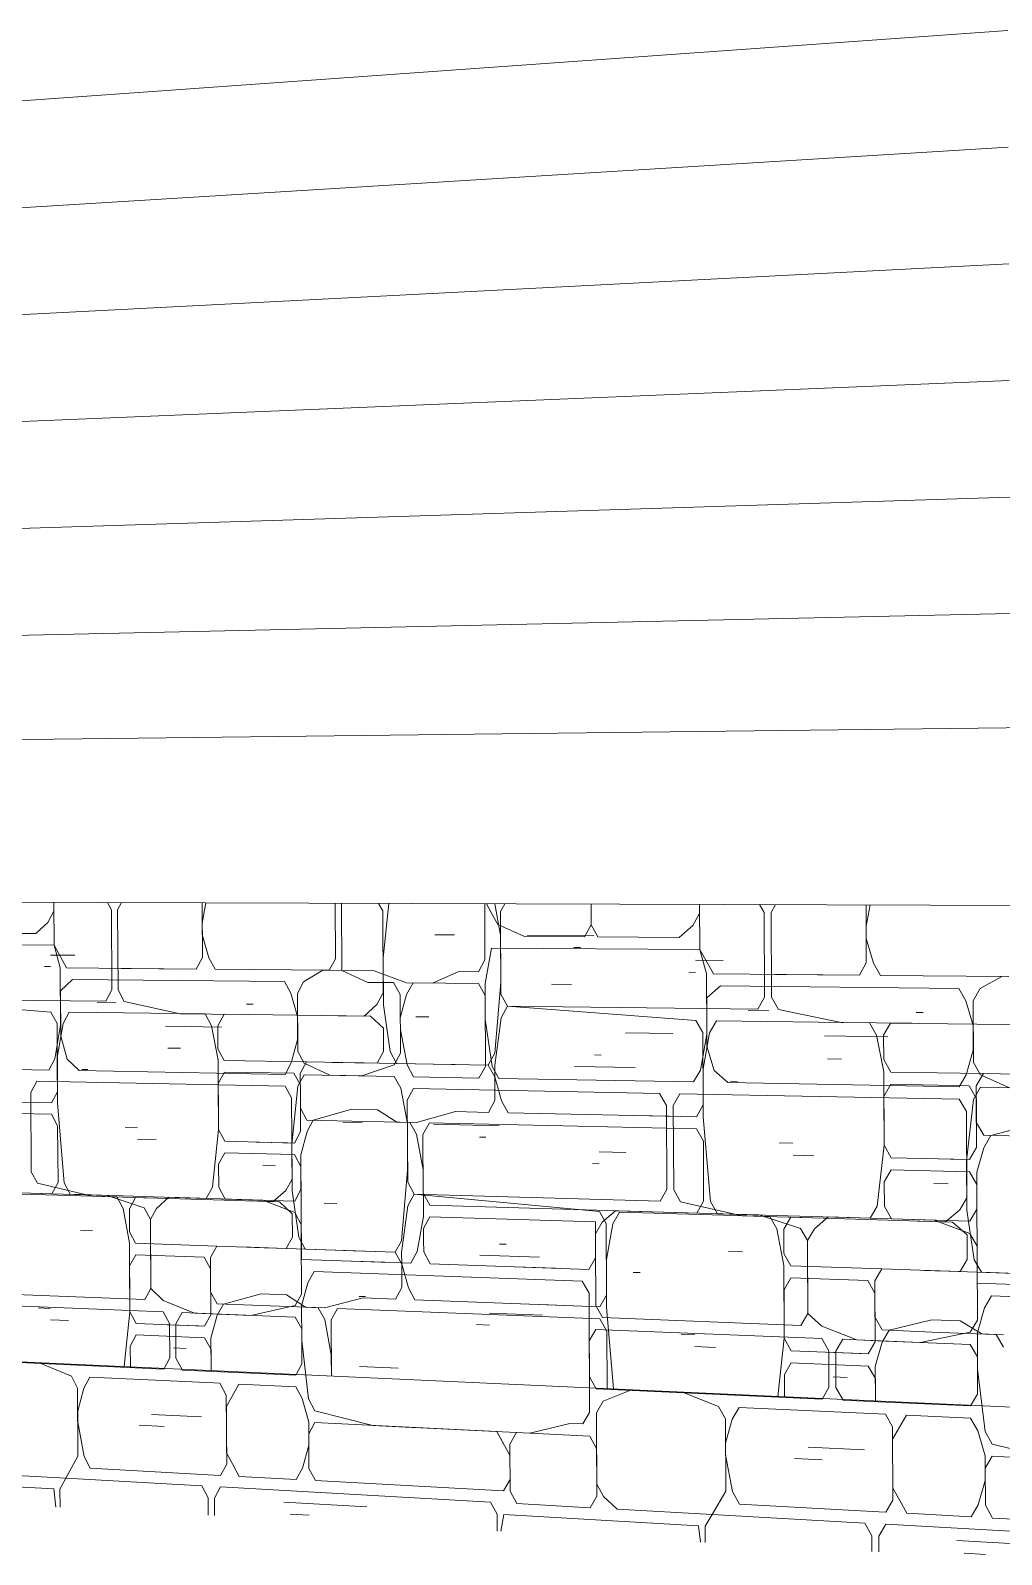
# Model space of a CAD drawing. Header units: inches. Extents: x 490.8 to 498.2, y -67.1 to -6.9.
# Drawn here: x 494.4092 to 494.4896, y -56.2371 to -56.1108 of the extents above; entities that cross this region are included whole.
import ezdxf

# ---------------------------------------------------------------- set-up
doc = ezdxf.new("R2010")
doc.units = ezdxf.units.IN
doc.header["$MEASUREMENT"] = 0
for name, color, linetype, lineweight in [('A-PART', 2, 'Continuous', 9), ('A-WALL', 113, 'Continuous', 13), ('A-WALL-PATT', 111, 'Continuous', 13), ('L-SITE-WALL', 31, 'Continuous', 13)]:
    doc.layers.add(name, color=color, linetype=linetype, lineweight=lineweight)

# ---------------------------------------------------------------- blocks, each defined once
blk = doc.blocks.new('FP_33-Back Patio1')
at = {"layer": 'A-WALL-PATT', "lineweight": 9}
for p, q in [((64.3712, -56.1847), (64.3717, -56.18376)), ((64.3717, -56.18305), (64.37172, -56.18658)), ((64.3717, -56.18305), (64.3717, -56.18376)), ((64.38397, -56.18308), (64.384, -56.18762)), ((64.38427, -56.18309), (64.38398, -56.18476)), ((64.39502, -56.18771), (64.39499, -56.18312)), ((64.39552, -56.18312), (64.39555, -56.18868)), ((64.40737, -56.18316), (64.40739, -56.18781)), ((64.40751, -56.18316), (64.40792, -56.18389)), ((64.41618, -56.18318), (64.41619, -56.18491)), ((64.42516, -56.18321), (64.42518, -56.18695)), ((64.42516, -56.18321), (64.42516, -56.18396)), ((64.43895, -56.18325), (64.43897, -56.18806)), ((64.43929, -56.18325), (64.43896, -56.18502)), ((64.3712, -56.1847), (64.3702, -56.18563)), ((64.38398, -56.18476), (64.38399, -56.18571)), ((64.40792, -56.18389), (64.40847, -56.18488)), ((64.41067, -56.18587), (64.40847, -56.18488)), ((64.41619, -56.18491), (64.41564, -56.1859)), ((64.41619, -56.18491), (64.41675, -56.18591)), ((64.4246, -56.18496), (64.42348, -56.18595)), ((64.4246, -56.18496), (64.42516, -56.18396)), ((64.43896, -56.18502), (64.43897, -56.18604)), ((64.3702, -56.18563), (64.36421, -56.1856)), ((64.38399, -56.18571), (64.38452, -56.18763)), ((64.41564, -56.1859), (64.41067, -56.18587)), ((64.42348, -56.18595), (64.41675, -56.18591)), ((64.43897, -56.18604), (64.43956, -56.18807)), ((64.35635, -56.18648), (64.37172, -56.18658)), ((64.37172, -56.18658), (64.37274, -56.18848)), ((64.37172, -56.18658), (64.37223, -56.18847)), ((64.384, -56.18762), (64.38349, -56.18857)), ((64.40794, -56.18683), (64.40741, -56.18977)), ((64.40794, -56.18683), (64.42518, -56.18695)), ((64.42518, -56.18695), (64.42632, -56.18896)), ((64.42518, -56.18695), (64.42575, -56.18896)), ((64.37223, -56.18847), (64.37226, -56.19318)), ((64.37274, -56.18848), (64.38349, -56.18857)), ((64.38349, -56.18857), (64.37731, -56.18852)), ((64.38452, -56.18763), (64.38504, -56.18859)), ((64.38504, -56.18859), (64.39449, -56.18867)), ((64.39396, -56.18867), (64.39238, -56.18962)), ((64.39555, -56.18868), (64.39396, -56.18867)), ((64.39396, -56.18867), (64.39449, -56.18867)), ((64.39449, -56.18867), (64.39502, -56.18771)), ((64.39769, -56.18967), (64.39555, -56.18868)), ((64.39555, -56.18868), (64.39822, -56.18871)), ((64.39822, -56.18871), (64.40091, -56.1897)), ((64.40306, -56.18973), (64.40522, -56.18877)), ((64.40522, -56.18877), (64.40685, -56.18879)), ((64.40685, -56.18879), (64.40739, -56.18781)), ((64.43897, -56.18806), (64.4384, -56.18907)), ((64.43956, -56.18807), (64.44015, -56.18909)), ((64.37325, -56.18942), (64.37225, -56.19036)), ((64.37325, -56.18942), (64.3908, -56.1896)), ((64.3908, -56.1896), (64.39133, -56.19057)), ((64.39186, -56.19058), (64.39238, -56.18962)), ((64.39983, -56.18969), (64.39769, -56.18967)), ((64.39983, -56.18969), (64.40037, -56.19067)), ((64.40091, -56.1897), (64.40306, -56.18973)), ((64.40091, -56.19068), (64.40144, -56.18971)), ((64.40686, -56.18976), (64.40144, -56.18971)), ((64.40686, -56.18976), (64.40741, -56.19075)), ((64.40741, -56.18977), (64.40742, -56.19271)), ((64.41289, -56.18983), (64.41455, -56.18984)), ((64.42575, -56.18896), (64.42578, -56.19395)), ((64.42689, -56.18997), (64.42576, -56.19095)), ((64.42632, -56.18896), (64.4384, -56.18907)), ((64.42689, -56.18997), (64.44662, -56.19017)), ((64.4384, -56.18907), (64.43146, -56.18901)), ((64.44015, -56.18909), (64.45078, -56.18918)), ((64.45019, -56.18918), (64.4484, -56.19018)), ((64.37225, -56.19036), (64.37227, -56.19413)), ((64.37529, -56.19134), (64.37682, -56.19136)), ((64.39133, -56.19057), (64.39187, -56.1925)), ((64.39186, -56.19058), (64.39189, -56.19539)), ((64.4004, -56.19553), (64.40037, -56.19067)), ((64.40091, -56.19068), (64.40038, -56.19262)), ((64.40744, -56.19663), (64.40741, -56.19075)), ((64.42576, -56.19095), (64.42578, -56.19495)), ((64.44662, -56.19017), (64.44722, -56.19119)), ((64.44722, -56.19119), (64.44782, -56.19324)), ((64.44781, -56.1912), (64.4484, -56.19018)), ((64.44781, -56.1912), (64.44784, -56.19631)), ((64.38766, -56.19149), (64.38819, -56.19149)), ((64.39187, -56.1925), (64.39188, -56.19443)), ((64.40038, -56.19262), (64.40039, -56.19359)), ((64.42918, -56.19199), (64.4309, -56.19202)), ((64.44309, -56.19216), (64.44368, -56.19217)), ((64.37226, -56.19318), (64.37178, -56.196)), ((64.38093, -56.19331), (64.38559, -56.19338)), ((64.40039, -56.19359), (64.40094, -56.19651)), ((64.40742, -56.19271), (64.40799, -56.19664)), ((64.41902, -56.19385), (64.42295, -56.19391)), ((64.44782, -56.19324), (64.44783, -56.19529)), ((64.37227, -56.19413), (64.37279, -56.19602)), ((64.39188, -56.19443), (64.39136, -56.19634)), ((64.42578, -56.19395), (64.42523, -56.19694)), ((64.42578, -56.19495), (64.42636, -56.19696)), ((64.43552, -56.19409), (64.44076, -56.19417)), ((64.37178, -56.196), (64.37128, -56.19694)), ((64.37279, -56.19602), (64.3738, -56.19698)), ((64.39136, -56.19634), (64.39084, -56.1973)), ((64.39189, -56.19539), (64.39242, -56.19636)), ((64.39242, -56.19636), (64.39454, -56.19737)), ((64.39987, -56.19649), (64.4004, -56.19553)), ((64.44783, -56.19529), (64.44725, -56.19732)), ((64.44784, -56.19631), (64.44844, -56.19734)), ((64.3569, -56.19667), (64.37128, -56.19694)), ((64.3738, -56.19698), (64.39084, -56.1973)), ((64.3919, -56.19828), (64.39242, -56.19733)), ((64.39987, -56.19746), (64.39242, -56.19733)), ((64.39454, -56.19737), (64.3972, -56.19742)), ((64.3972, -56.19742), (64.39987, -56.19649)), ((64.39987, -56.19746), (64.40042, -56.19845)), ((64.40094, -56.19651), (64.40149, -56.19749)), ((64.40149, -56.19749), (64.4069, -56.1976)), ((64.4069, -56.1976), (64.40744, -56.19663)), ((64.40854, -56.19763), (64.40799, -56.19664)), ((64.40854, -56.19763), (64.42467, -56.19792)), ((64.42523, -56.19694), (64.42467, -56.19792)), ((64.42636, -56.19696), (64.4275, -56.19798)), ((64.44725, -56.19732), (64.44666, -56.19833)), ((64.44844, -56.19734), (64.45082, -56.19841)), ((64.37028, -56.19786), (64.36978, -56.19879)), ((64.36978, -56.19879), (64.36982, -56.20536)), ((64.37028, -56.19786), (64.39085, -56.19826)), ((64.39085, -56.19826), (64.39138, -56.19923)), ((64.3919, -56.19828), (64.3914, -56.20308)), ((64.40042, -56.19845), (64.40097, -56.20137)), ((64.40096, -56.19943), (64.40149, -56.19847)), ((64.40149, -56.19847), (64.42185, -56.19887)), ((64.42185, -56.19887), (64.42242, -56.19987)), ((64.42354, -56.1989), (64.42298, -56.19988)), ((64.42354, -56.1989), (64.44666, -56.19935)), ((64.4275, -56.19798), (64.44666, -56.19833)), ((64.44785, -56.19937), (64.44844, -56.19836)), ((64.45683, -56.19852), (64.44844, -56.19836)), ((64.39138, -56.19923), (64.39142, -56.20597)), ((64.401, -56.20623), (64.40096, -56.19943)), ((64.42242, -56.19987), (64.42245, -56.20683)), ((64.42298, -56.19988), (64.42302, -56.20685)), ((64.44666, -56.19935), (64.44726, -56.20038)), ((64.44785, -56.19937), (64.44728, -56.20447)), ((64.39562, -56.20125), (64.39722, -56.20129)), ((64.40097, -56.20137), (64.40099, -56.20526)), ((64.40313, -56.20142), (64.40856, -56.20155)), ((64.44726, -56.20038), (64.44729, -56.20753)), ((64.40693, -56.20249), (64.40747, -56.2025)), ((64.3914, -56.20308), (64.39142, -56.20693)), ((64.41684, -56.20371), (64.41907, -56.20377)), ((64.40099, -56.20526), (64.40049, -56.21108)), ((64.41629, -56.20469), (64.41685, -56.2047)), ((64.44728, -56.20447), (64.4473, -56.20855)), ((64.36982, -56.20536), (64.37033, -56.20632)), ((64.37033, -56.20632), (64.37488, -56.20739)), ((64.39142, -56.20597), (64.3909, -56.20691)), ((64.40154, -56.20722), (64.401, -56.20623)), ((64.37692, -56.20745), (64.36584, -56.20712)), ((64.37488, -56.20739), (64.37999, -56.20755)), ((64.37692, -56.20745), (64.37744, -56.20842)), ((64.37795, -56.20843), (64.37845, -56.2075)), ((64.37845, -56.2075), (64.39038, -56.20786)), ((64.38776, -56.20778), (64.38985, -56.20784)), ((64.38985, -56.20784), (64.3909, -56.20691)), ((64.39142, -56.20693), (64.39197, -56.21079)), ((64.40101, -56.20818), (64.40154, -56.20722)), ((64.40154, -56.20722), (64.4219, -56.20781)), ((64.41687, -56.20866), (64.40154, -56.20722)), ((64.42245, -56.20683), (64.4219, -56.20781)), ((64.42302, -56.20685), (64.42359, -56.20786)), ((64.44729, -56.20753), (64.44671, -56.20853)), ((64.37796, -56.21128), (64.37744, -56.20842)), ((64.37796, -56.21033), (64.37795, -56.20843)), ((64.39038, -56.20786), (64.39144, -56.20885)), ((64.39144, -56.20885), (64.39145, -56.21078)), ((64.39407, -56.20797), (64.39513, -56.208)), ((64.40101, -56.20818), (64.40049, -56.21205)), ((64.41687, -56.20866), (64.41743, -56.20966)), ((64.41799, -56.20968), (64.41854, -56.20871)), ((64.43098, -56.20908), (64.41854, -56.20871)), ((64.42359, -56.20786), (64.4287, -56.20901)), ((64.4287, -56.20901), (64.43443, -56.20918)), ((64.43098, -56.20908), (64.43156, -56.2101)), ((64.44553, -56.20952), (64.44671, -56.20853)), ((64.4473, -56.20855), (64.44791, -56.21265)), ((64.37389, -56.21019), (64.3749, -56.21023)), ((64.37796, -56.21033), (64.37847, -56.21129)), ((64.41746, -56.2156), (64.41743, -56.20966)), ((64.41799, -56.20968), (64.41745, -56.21263)), ((64.43215, -56.21313), (64.43156, -56.2101)), ((64.43214, -56.21012), (64.43271, -56.20913)), ((64.43215, -56.21213), (64.43214, -56.21012)), ((64.43271, -56.20913), (64.44612, -56.20954)), ((64.44317, -56.20945), (64.44553, -56.20952)), ((64.44612, -56.20954), (64.44731, -56.21059)), ((64.378, -56.21696), (64.37796, -56.21128)), ((64.37847, -56.21129), (64.38518, -56.21152)), ((64.38518, -56.21152), (64.38466, -56.21246)), ((64.39996, -56.21203), (64.38518, -56.21152)), ((64.39093, -56.21172), (64.38726, -56.21159)), ((64.39145, -56.21078), (64.39093, -56.21172)), ((64.39197, -56.21079), (64.39251, -56.21177)), ((64.39996, -56.21203), (64.40049, -56.21108)), ((64.40861, -56.21135), (64.40916, -56.21136)), ((64.44731, -56.21059), (64.44732, -56.21263)), ((64.37797, -56.21317), (64.37848, -56.21224)), ((64.38415, -56.21244), (64.37848, -56.21224)), ((64.38415, -56.21244), (64.38467, -56.21341)), ((64.38466, -56.21246), (64.38468, -56.21437)), ((64.3883, -56.21163), (64.38988, -56.21168)), ((64.39251, -56.21177), (64.39996, -56.21203)), ((64.39568, -56.21188), (64.39728, -56.21194)), ((64.4005, -56.21302), (64.39996, -56.21203)), ((64.40049, -56.21205), (64.4005, -56.21302)), ((64.40698, -56.21227), (64.41191, -56.21244)), ((64.41745, -56.21263), (64.41747, -56.21658)), ((64.42757, -56.21198), (64.42871, -56.21201)), ((64.43215, -56.21213), (64.43273, -56.21315)), ((64.44732, -56.21263), (64.44673, -56.21363)), ((64.44791, -56.21265), (64.44851, -56.21369)), ((64.37797, -56.21317), (64.378, -56.21696)), ((64.38469, -56.21723), (64.38467, -56.21341)), ((64.38468, -56.21437), (64.38467, -56.21341)), ((64.4005, -56.21399), (64.4005, -56.21302)), ((64.4005, -56.21302), (64.40105, -56.21498)), ((64.4005, -56.21399), (64.40051, -56.21496)), ((64.41968, -56.2137), (64.42024, -56.21372)), ((64.43218, -56.21916), (64.43215, -56.21313)), ((64.43273, -56.21315), (64.44026, -56.21341)), ((64.44026, -56.21341), (64.43968, -56.2144)), ((64.4569, -56.21398), (64.44026, -56.21341)), ((64.44673, -56.21363), (64.4426, -56.21349)), ((64.44378, -56.21353), (64.44555, -56.21359)), ((64.44851, -56.21369), (64.4569, -56.21398)), ((64.38468, -56.21437), (64.38468, -56.21532)), ((64.38468, -56.21532), (64.38521, -56.2163)), ((64.40051, -56.21496), (64.39998, -56.21591)), ((64.40105, -56.21498), (64.40159, -56.21597)), ((64.43216, -56.21514), (64.43273, -56.21416)), ((64.43216, -56.21514), (64.43218, -56.21916)), ((64.4391, -56.21438), (64.43273, -56.21416)), ((64.4391, -56.21438), (64.43969, -56.21541)), ((64.43968, -56.2144), (64.43969, -56.21643)), ((64.3704, -56.21665), (64.3714, -56.21669)), ((64.38521, -56.2163), (64.38886, -56.21644)), ((64.38521, -56.21725), (64.38573, -56.21632)), ((64.38573, -56.21632), (64.38885, -56.21548)), ((64.38885, -56.21548), (64.39095, -56.21556)), ((64.39412, -56.21665), (64.38886, -56.21644)), ((64.39095, -56.21556), (64.39253, -56.21659)), ((64.39253, -56.21659), (64.39359, -56.21663)), ((64.39359, -56.21663), (64.39413, -56.21761)), ((64.3973, -56.21581), (64.39412, -56.21665)), ((64.39998, -56.21591), (64.3973, -56.21581)), ((64.40159, -56.21597), (64.41691, -56.21656)), ((64.41193, -56.21637), (64.41469, -56.21648)), ((64.41746, -56.2156), (64.41691, -56.21656)), ((64.41747, -56.21658), (64.41804, -56.22335)), ((64.4397, -56.21946), (64.43969, -56.21541)), ((64.43969, -56.21643), (64.43969, -56.21541)), ((64.43969, -56.21643), (64.4397, -56.21744)), ((64.37141, -56.21763), (64.37292, -56.2177)), ((64.37753, -56.22151), (64.378, -56.21696)), ((64.378, -56.21696), (64.37852, -56.21793)), ((64.37852, -56.21793), (64.38418, -56.21816)), ((64.38418, -56.21816), (64.38469, -56.21723)), ((64.38521, -56.21725), (64.3847, -56.21914)), ((64.39413, -56.21761), (64.39467, -56.22053)), ((64.39466, -56.21764), (64.39518, -56.21669)), ((64.39466, -56.21764), (64.39468, -56.22229)), ((64.39518, -56.21669), (64.41691, -56.21755)), ((64.41691, -56.21755), (64.41748, -56.21856)), ((64.4397, -56.21744), (64.44028, -56.21847)), ((64.44087, -56.2185), (64.44439, -56.21762)), ((64.44439, -56.21762), (64.44675, -56.21771)), ((64.44675, -56.21771), (64.44853, -56.2188)), ((64.37802, -56.2198), (64.37852, -56.21888)), ((64.37852, -56.21888), (64.38418, -56.21912)), ((64.38108, -56.21804), (64.38366, -56.21814)), ((64.38418, -56.21912), (64.38471, -56.22009)), ((64.3847, -56.21914), (64.38472, -56.22183)), ((64.4175, -56.22333), (64.41748, -56.21856)), ((64.42364, -56.21881), (64.42477, -56.21886)), ((64.43165, -56.22398), (64.43218, -56.21916)), ((64.43218, -56.21916), (64.43276, -56.22019)), ((64.44028, -56.21847), (64.44439, -56.21864)), ((64.44029, -56.21949), (64.44087, -56.2185)), ((64.45032, -56.21887), (64.44439, -56.21864)), ((64.44853, -56.2188), (64.44972, -56.21885)), ((64.44972, -56.21885), (64.45032, -56.21989)), ((64.37802, -56.2198), (64.37803, -56.22153)), ((64.38161, -56.21996), (64.38264, -56.22)), ((64.38472, -56.22183), (64.38471, -56.22009)), ((64.42478, -56.21985), (64.42648, -56.21992)), ((64.43276, -56.22019), (64.43913, -56.22045)), ((64.43564, -56.22031), (64.43854, -56.22043)), ((64.43913, -56.22045), (64.4397, -56.21946)), ((64.44029, -56.21949), (64.43971, -56.22149)), ((64.39467, -56.22053), (64.39468, -56.22229)), ((64.43219, -56.22217), (64.43276, -56.22119)), ((64.43276, -56.22119), (64.43913, -56.22146)), ((64.43913, -56.22146), (64.43972, -56.2225)), ((64.43971, -56.22149), (64.43973, -56.22434)), ((64.43219, -56.22217), (64.4322, -56.224)), ((64.43623, -56.22235), (64.43739, -56.2224)), ((64.43973, -56.22434), (64.43972, -56.2225))]:
    blk.add_line(p, q, dxfattribs=at)
blk = doc.blocks.new('FP_36-Back Patio1')
at = {"layer": 'A-PART'}
for p, q in [((64.37613, -56.18306), (64.37646, -56.18367)), ((64.37646, -56.18367), (64.3765, -56.1903)), ((64.3773, -56.18306), (64.37697, -56.18367)), ((64.37697, -56.18367), (64.37701, -56.1903)), ((64.39859, -56.18313), (64.39894, -56.18375)), ((64.39894, -56.18375), (64.39897, -56.19055)), ((64.39943, -56.18313), (64.39896, -56.18763)), ((64.4082, -56.18316), (64.40869, -56.18575)), ((64.40868, -56.18379), (64.40903, -56.18316)), ((64.40872, -56.19065), (64.40868, -56.18379)), ((64.43014, -56.18322), (64.43051, -56.18387)), ((64.43145, -56.18323), (64.43109, -56.18387)), ((64.43051, -56.18387), (64.43055, -56.1909)), ((64.43109, -56.18387), (64.43112, -56.1909)), ((64.40325, -56.18572), (64.40488, -56.18573)), ((64.40869, -56.18575), (64.40871, -56.18967)), ((64.41088, -56.18576), (64.41641, -56.18579)), ((64.37142, -56.18742), (64.37344, -56.18743)), ((64.41475, -56.18677), (64.41531, -56.18678)), ((64.37092, -56.18835), (64.37142, -56.18836)), ((64.39896, -56.18763), (64.39898, -56.19152)), ((64.42428, -56.18883), (64.42484, -56.18884)), ((64.42484, -56.18784), (64.42711, -56.18786)), ((64.40871, -56.18967), (64.4082, -56.19555)), ((64.35754, -56.19102), (64.376, -56.19124)), ((64.37145, -56.19213), (64.35754, -56.19102)), ((64.3765, -56.1903), (64.376, -56.19124)), ((64.37701, -56.1903), (64.37753, -56.19126)), ((64.37753, -56.19126), (64.38216, -56.19227)), ((64.39897, -56.19055), (64.39844, -56.19151)), ((64.40927, -56.19164), (64.40872, -56.19065)), ((64.43055, -56.1909), (64.42998, -56.19189)), ((64.43112, -56.1909), (64.4317, -56.19191)), ((64.37145, -56.19213), (64.37196, -56.19307)), ((64.37246, -56.19308), (64.37296, -56.19215)), ((64.38423, -56.19229), (64.37296, -56.19215)), ((64.38216, -56.19227), (64.38735, -56.19234)), ((64.38423, -56.19229), (64.38475, -56.19326)), ((64.38527, -56.19326), (64.38579, -56.19231)), ((64.38579, -56.19231), (64.39792, -56.19247)), ((64.39525, -56.19244), (64.39738, -56.19247)), ((64.39738, -56.19247), (64.39844, -56.19151)), ((64.39792, -56.19247), (64.39899, -56.19346)), ((64.39898, -56.19152), (64.39954, -56.19541)), ((64.40167, -56.19252), (64.40275, -56.19254)), ((64.40873, -56.19262), (64.4082, -56.19653)), ((64.40873, -56.19262), (64.40927, -56.19164)), ((64.40927, -56.19164), (64.42998, -56.19189)), ((64.42486, -56.19283), (64.40927, -56.19164)), ((64.4317, -56.19191), (64.4369, -56.19299)), ((64.37199, -56.19873), (64.37196, -56.19307)), ((64.37246, -56.19308), (64.37197, -56.1959)), ((64.38529, -56.19613), (64.38475, -56.19326)), ((64.38528, -56.19518), (64.38527, -56.19326)), ((64.39899, -56.19346), (64.399, -56.1954)), ((64.42486, -56.19283), (64.42543, -56.19383)), ((64.42546, -56.19982), (64.42543, -56.19383)), ((64.426, -56.19384), (64.42545, -56.19683)), ((64.426, -56.19384), (64.42656, -56.19285)), ((64.43923, -56.19302), (64.42656, -56.19285)), ((64.4369, -56.19299), (64.44274, -56.19306)), ((64.43923, -56.19302), (64.43982, -56.19404)), ((64.4404, -56.19405), (64.44098, -56.19304)), ((64.44098, -56.19304), (64.45463, -56.19322)), ((64.38114, -56.19511), (64.38218, -56.19513)), ((64.38528, -56.19518), (64.38581, -56.19614)), ((64.44041, -56.19709), (64.43982, -56.19404)), ((64.44041, -56.19607), (64.4404, -56.19405)), ((64.37197, -56.1959), (64.372, -56.19967)), ((64.38532, -56.20187), (64.38529, -56.19613)), ((64.38581, -56.19614), (64.39263, -56.19626)), ((64.39263, -56.19626), (64.3921, -56.19721)), ((64.40766, -56.19652), (64.39263, -56.19626)), ((64.39847, -56.19636), (64.39474, -56.1963)), ((64.39581, -56.19631), (64.3974, -56.19634)), ((64.399, -56.1954), (64.39847, -56.19636)), ((64.39954, -56.19541), (64.40008, -56.19639)), ((64.40008, -56.19639), (64.40766, -56.19652)), ((64.40331, -56.19644), (64.40494, -56.19647)), ((64.40766, -56.19652), (64.4082, -56.19555)), ((64.41646, -56.19568), (64.41702, -56.19569)), ((64.43575, -56.196), (64.43691, -56.19602)), ((64.44041, -56.19607), (64.441, -56.1971)), ((64.374, -56.19688), (64.37451, -56.19689)), ((64.3853, -56.19804), (64.38582, -56.1971)), ((64.39158, -56.1972), (64.38582, -56.1971)), ((64.39158, -56.1972), (64.39211, -56.19818)), ((64.3921, -56.19721), (64.39211, -56.19914)), ((64.40821, -56.19751), (64.40766, -56.19652)), ((64.4082, -56.19653), (64.40821, -56.19751)), ((64.40821, -56.19849), (64.40821, -56.19751)), ((64.40821, -56.19751), (64.40876, -56.19948)), ((64.4148, -56.19664), (64.41982, -56.19673)), ((64.42545, -56.19683), (64.42547, -56.20082)), ((64.44044, -56.20317), (64.44041, -56.19709)), ((64.441, -56.1971), (64.44867, -56.19723)), ((64.44867, -56.19723), (64.44808, -56.19824)), ((64.46561, -56.19753), (64.44867, -56.19723)), ((64.37199, -56.19873), (64.37149, -56.19966)), ((64.3853, -56.19804), (64.38532, -56.20187)), ((64.39213, -56.20203), (64.39211, -56.19818)), ((64.39211, -56.19914), (64.39211, -56.19818)), ((64.40821, -56.19849), (64.40822, -56.19947)), ((64.42773, -56.19787), (64.4283, -56.19788)), ((64.44042, -56.19912), (64.441, -56.19811)), ((64.44748, -56.19823), (64.441, -56.19811)), ((64.44748, -56.19823), (64.44808, -56.19927)), ((64.44808, -56.19824), (64.44809, -56.20029)), ((64.35178, -56.20015), (64.3715, -56.2006)), ((64.3576, -56.19936), (64.37149, -56.19966)), ((64.372, -56.19967), (64.37254, -56.20628)), ((64.39211, -56.19914), (64.39212, -56.2001)), ((64.39212, -56.2001), (64.39265, -56.20108)), ((64.39318, -56.20109), (64.39636, -56.20019)), ((64.39636, -56.20019), (64.39849, -56.20024)), ((64.39849, -56.20024), (64.40011, -56.20125)), ((64.40822, -56.19947), (64.40768, -56.20044)), ((64.40876, -56.19948), (64.40932, -56.20047)), ((64.42546, -56.19982), (64.4249, -56.20081)), ((64.44042, -56.19912), (64.44044, -56.20317)), ((64.4481, -56.20335), (64.44808, -56.19927)), ((64.44809, -56.20029), (64.44808, -56.19927)), ((64.3715, -56.2006), (64.37201, -56.20155)), ((64.39265, -56.20108), (64.39636, -56.20116)), ((64.39266, -56.20204), (64.39318, -56.20109)), ((64.40172, -56.20128), (64.39636, -56.20116)), ((64.40011, -56.20125), (64.40118, -56.20127)), ((64.40118, -56.20127), (64.40172, -56.20226)), ((64.40496, -56.20038), (64.40172, -56.20128)), ((64.40226, -56.20227), (64.4028, -56.20131)), ((64.4028, -56.20131), (64.42491, -56.20181)), ((64.40768, -56.20044), (64.40496, -56.20038)), ((64.40932, -56.20047), (64.4249, -56.20081)), ((64.41984, -56.2007), (64.42264, -56.20076)), ((64.42547, -56.20082), (64.42607, -56.20782)), ((64.44809, -56.20029), (64.44809, -56.20131)), ((64.44809, -56.20131), (64.44869, -56.20234)), ((64.44929, -56.20236), (64.45287, -56.20141)), ((64.37204, -56.20626), (64.37201, -56.20155)), ((64.37759, -56.20168), (64.37862, -56.20171)), ((64.37862, -56.20266), (64.38016, -56.2027)), ((64.38483, -56.20663), (64.38532, -56.20187)), ((64.38532, -56.20187), (64.38585, -56.20284)), ((64.39161, -56.20298), (64.39213, -56.20203)), ((64.39266, -56.20204), (64.39214, -56.20395)), ((64.40172, -56.20226), (64.40228, -56.20519)), ((64.40226, -56.20227), (64.40229, -56.20714)), ((64.42491, -56.20181), (64.42548, -56.20282)), ((64.44869, -56.20234), (64.45287, -56.20244)), ((64.4487, -56.20337), (64.44929, -56.20236)), ((64.38534, -56.20473), (64.38586, -56.20379)), ((64.38585, -56.20284), (64.39161, -56.20298)), ((64.38586, -56.20379), (64.39161, -56.20394)), ((64.38846, -56.2029), (64.39108, -56.20297)), ((64.39161, -56.20394), (64.39215, -56.20492)), ((64.39214, -56.20395), (64.39219, -56.21262)), ((64.4255, -56.20781), (64.42548, -56.20282)), ((64.43175, -56.20297), (64.4329, -56.20299)), ((64.43291, -56.204), (64.43464, -56.20404)), ((64.43988, -56.20822), (64.44044, -56.20317)), ((64.44044, -56.20317), (64.44103, -56.2042)), ((64.44751, -56.20436), (64.4481, -56.20335)), ((64.4487, -56.20337), (64.44811, -56.2054)), ((64.38534, -56.20473), (64.38535, -56.20665)), ((64.38899, -56.20483), (64.39004, -56.20486)), ((64.39216, -56.20684), (64.39215, -56.20492)), ((64.40228, -56.20519), (64.4023, -56.20908)), ((64.44046, -56.20621), (64.44104, -56.20521)), ((64.44103, -56.2042), (64.44751, -56.20436)), ((64.44104, -56.20521), (64.44752, -56.20538)), ((64.44397, -56.20427), (64.44692, -56.20434)), ((64.37204, -56.20626), (64.37154, -56.20719)), ((64.37254, -56.20628), (64.37305, -56.20723)), ((64.44046, -56.20621), (64.44047, -56.20824)), ((64.44457, -56.20632), (64.44575, -56.20635)), ((64.44752, -56.20538), (64.44812, -56.20642)), ((64.44811, -56.2054), (64.44815, -56.21459)), ((64.44812, -56.20846), (64.44812, -56.20642)), ((64.35182, -56.2066), (64.37154, -56.20719)), ((64.36553, -56.20701), (64.3761, -56.20732)), ((64.37305, -56.20723), (64.38432, -56.20757)), ((64.3761, -56.20732), (64.37917, -56.20836)), ((64.3802, -56.2084), (64.38122, -56.20748)), ((64.38122, -56.20748), (64.38901, -56.20771)), ((64.38483, -56.20663), (64.38432, -56.20757)), ((64.38535, -56.20665), (64.38588, -56.20762)), ((64.38588, -56.20762), (64.39164, -56.20779)), ((64.38901, -56.20771), (64.39164, -56.20875)), ((64.39216, -56.20684), (64.39164, -56.20779)), ((64.40229, -56.20714), (64.40284, -56.20812)), ((64.4255, -56.20781), (64.42494, -56.20879)), ((64.42607, -56.20782), (64.42664, -56.20884)), ((64.37917, -56.20836), (64.37969, -56.20933)), ((64.3802, -56.2084), (64.37969, -56.20933)), ((64.39164, -56.20875), (64.39217, -56.20973)), ((64.4023, -56.20908), (64.40178, -56.21198)), ((64.40284, -56.20812), (64.42494, -56.20879)), ((64.41709, -56.20954), (64.4182, -56.20859)), ((64.4182, -56.20859), (64.43006, -56.20894)), ((64.42664, -56.20884), (64.4393, -56.20922)), ((64.43006, -56.20894), (64.43351, -56.21005)), ((64.43988, -56.20822), (64.4393, -56.20922)), ((64.44047, -56.20824), (64.44105, -56.20927)), ((64.44812, -56.20846), (64.44754, -56.20946)), ((64.37969, -56.20933), (64.37972, -56.21503)), ((64.37969, -56.20933), (64.37969, -56.21028)), ((64.37972, -56.21503), (64.37969, -56.21028)), ((64.39218, -56.21069), (64.39217, -56.20973)), ((64.40231, -56.21006), (64.40284, -56.2091)), ((64.40231, -56.21103), (64.40231, -56.21006)), ((64.40284, -56.2091), (64.41654, -56.20952)), ((64.41654, -56.20952), (64.41655, -56.2115)), ((64.41654, -56.21051), (64.41709, -56.20954)), ((64.43351, -56.21005), (64.43409, -56.21107)), ((64.43467, -56.21009), (64.43409, -56.21107)), ((64.43467, -56.21009), (64.43582, -56.20911)), ((64.43582, -56.20911), (64.44458, -56.20938)), ((64.44105, -56.20927), (64.44754, -56.20946)), ((64.44458, -56.20938), (64.44754, -56.21048)), ((64.39218, -56.21069), (64.39221, -56.21551)), ((64.40231, -56.21103), (64.40232, -56.212)), ((64.41655, -56.2115), (64.41654, -56.21051)), ((64.41655, -56.21249), (64.41655, -56.2115)), ((64.41655, -56.2115), (64.41657, -56.21644)), ((64.43409, -56.21107), (64.43412, -56.21711)), ((64.43409, -56.21107), (64.4341, -56.21208)), ((64.44754, -56.21048), (64.44814, -56.21152)), ((64.44814, -56.21255), (64.44814, -56.21152)), ((64.39219, -56.21262), (64.40125, -56.21294)), ((64.39643, -56.21277), (64.3991, -56.21286)), ((64.40125, -56.21294), (64.40178, -56.21198)), ((64.40232, -56.212), (64.40286, -56.21299)), ((64.41655, -56.21249), (64.416, -56.21346)), ((64.43412, -56.21711), (64.4341, -56.21208)), ((64.44814, -56.21255), (64.44817, -56.21765)), ((64.39325, -56.21362), (64.39273, -56.21456)), ((64.41545, -56.21442), (64.39325, -56.21362)), ((64.40286, -56.21299), (64.416, -56.21346)), ((64.40993, -56.21324), (64.41323, -56.21336)), ((64.36459, -56.21538), (64.37922, -56.21596)), ((64.37922, -56.21596), (64.37972, -56.21503)), ((64.37972, -56.21503), (64.38076, -56.21602)), ((64.39273, -56.21456), (64.39221, -56.21647)), ((64.41545, -56.21442), (64.41601, -56.21543)), ((64.44815, -56.21459), (64.45835, -56.21495)), ((64.3641, -56.21629), (64.38076, -56.21697)), ((64.38076, -56.21602), (64.38334, -56.21707)), ((64.38802, -56.21726), (64.39169, -56.21645)), ((64.39221, -56.21551), (64.39169, -56.21645)), ((64.39221, -56.21647), (64.39223, -56.21935)), ((64.39698, -56.21569), (64.39751, -56.21571)), ((64.41601, -56.21543), (64.41606, -56.2253)), ((64.41657, -56.21644), (64.41713, -56.21745)), ((64.44875, -56.21665), (64.44817, -56.21867)), ((64.44935, -56.21565), (64.44875, -56.21665)), ((64.47438, -56.21656), (64.44935, -56.21565)), ((64.38076, -56.21697), (64.38128, -56.21794)), ((64.3818, -56.21796), (64.38231, -56.21703)), ((64.38231, -56.21703), (64.3849, -56.21713)), ((64.38334, -56.21707), (64.38802, -56.21726)), ((64.39169, -56.21741), (64.3849, -56.21713)), ((64.39169, -56.21741), (64.39222, -56.21839)), ((64.40777, -56.21708), (64.41215, -56.21725)), ((64.41713, -56.21745), (64.43355, -56.2181)), ((64.43355, -56.2181), (64.43412, -56.21711)), ((64.43412, -56.21711), (64.43528, -56.21816)), ((64.44817, -56.21765), (64.44758, -56.21865)), ((64.38128, -56.21794), (64.3813, -56.22079)), ((64.3818, -56.21796), (64.38181, -56.22081)), ((64.39224, -56.22128), (64.39222, -56.21839)), ((64.40668, -56.21801), (64.40777, -56.21806)), ((64.41658, -56.21842), (64.41603, -56.21938)), ((64.41658, -56.21842), (64.43529, -56.21917)), ((64.43528, -56.21816), (64.43819, -56.21929)), ((64.43529, -56.21917), (64.43587, -56.2202)), ((64.44345, -56.2195), (64.44758, -56.21865)), ((64.44817, -56.21867), (64.44818, -56.22173)), ((64.39223, -56.21935), (64.39279, -56.22419)), ((64.41603, -56.21938), (64.41605, -56.22234)), ((64.43587, -56.2202), (64.43588, -56.22323)), ((64.43645, -56.22023), (64.43702, -56.21924)), ((64.43645, -56.22023), (64.43646, -56.22325)), ((64.43702, -56.21924), (64.43993, -56.21936)), ((64.43819, -56.21929), (64.44345, -56.2195)), ((64.44758, -56.21967), (64.43993, -56.21936)), ((64.44758, -56.21967), (64.44818, -56.22071)), ((64.38079, -56.22172), (64.36413, -56.22096)), ((64.37062, -56.22125), (64.37315, -56.22231)), ((64.38079, -56.22172), (64.3813, -56.22079)), ((64.38181, -56.22081), (64.38234, -56.22179)), ((64.39224, -56.22128), (64.39172, -56.22222)), ((64.39701, -56.22149), (64.40022, -56.22163)), ((64.44819, -56.22378), (64.44818, -56.22071)), ((64.37315, -56.22231), (64.37366, -56.22328)), ((64.37417, -56.2233), (64.37467, -56.22238)), ((64.37467, -56.22238), (64.38493, -56.22286)), ((64.38234, -56.22179), (64.38492, -56.22191)), ((64.38492, -56.22191), (64.39172, -56.22222)), ((64.38545, -56.22288), (64.38493, -56.22286)), ((64.38545, -56.22288), (64.38597, -56.22386)), ((64.38598, -56.22482), (64.38701, -56.22296)), ((64.39173, -56.22318), (64.38701, -56.22296)), ((64.41605, -56.22234), (64.41661, -56.22335)), ((64.44818, -56.22173), (64.4488, -56.22687)), ((64.37369, -56.22893), (64.37366, -56.22328)), ((64.37417, -56.2233), (64.37367, -56.22516)), ((64.38597, -56.22386), (64.38601, -56.2296)), ((64.39173, -56.22318), (64.39226, -56.22416)), ((64.3928, -56.22611), (64.39226, -56.22416)), ((64.39279, -56.22419), (64.39332, -56.22518)), ((64.43531, -56.22421), (64.41661, -56.22335)), ((64.41717, -56.22437), (64.41939, -56.22348)), ((64.42389, -56.22369), (64.42672, -56.22481)), ((64.43531, -56.22421), (64.43588, -56.22323)), ((64.43646, -56.22325), (64.43705, -56.22429)), ((64.44819, -56.22378), (64.4476, -56.22477)), ((64.37367, -56.22516), (64.37368, -56.2261)), ((64.37979, -56.22547), (64.38391, -56.22567)), ((64.386, -56.22864), (64.38598, -56.22482)), ((64.39332, -56.22518), (64.39811, -56.22638)), ((64.41551, -56.22626), (64.41606, -56.2253)), ((64.41662, -56.22533), (64.41717, -56.22437)), ((64.41662, -56.22533), (64.41665, -56.23224)), ((64.42672, -56.22481), (64.4273, -56.22584)), ((64.42786, -56.22587), (64.42843, -56.22489)), ((64.42843, -56.22489), (64.43996, -56.22543)), ((64.43705, -56.22429), (64.43996, -56.22442)), ((64.43996, -56.22442), (64.4476, -56.22477)), ((64.44055, -56.22546), (64.43996, -56.22543)), ((64.44055, -56.22546), (64.44113, -56.2265)), ((64.37368, -56.2261), (64.3742, -56.22896)), ((64.37877, -56.22636), (64.38082, -56.22647)), ((64.39281, -56.22804), (64.3928, -56.22611)), ((64.3928, -56.22708), (64.39332, -56.22614)), ((64.39332, -56.22614), (64.40837, -56.22689)), ((64.39811, -56.22638), (64.4111, -56.22703)), ((64.39811, -56.22638), (64.40186, -56.22657)), ((64.4111, -56.22703), (64.41441, -56.22621)), ((64.41441, -56.22621), (64.41551, -56.22626)), ((64.42733, -56.23183), (64.4273, -56.22584)), ((64.42786, -56.22587), (64.42731, -56.22784)), ((64.44113, -56.2265), (64.44116, -56.23258)), ((64.44114, -56.22751), (64.4423, -56.22554)), ((64.44761, -56.22579), (64.4423, -56.22554)), ((64.44761, -56.22579), (64.44821, -56.22684)), ((64.39282, -56.22996), (64.3928, -56.22708)), ((64.40837, -56.22689), (64.40947, -56.22891)), ((64.40837, -56.22689), (64.40892, -56.2279)), ((64.40946, -56.22793), (64.41001, -56.22697)), ((64.40949, -56.23184), (64.40946, -56.22793)), ((64.41001, -56.22697), (64.41607, -56.22728)), ((64.41607, -56.22728), (64.41663, -56.22829)), ((64.42731, -56.22784), (64.42731, -56.22883)), ((64.44116, -56.23157), (64.44114, -56.22751)), ((64.44881, -56.22891), (64.44821, -56.22684)), ((64.4488, -56.22687), (64.4494, -56.22792)), ((64.4494, -56.22792), (64.45479, -56.22921)), ((64.37369, -56.22893), (64.3727, -56.23076)), ((64.3742, -56.22896), (64.37471, -56.22993)), ((64.38653, -56.22962), (64.386, -56.22864)), ((64.39229, -56.22993), (64.39281, -56.22804)), ((64.41663, -56.22829), (64.41665, -56.23125)), ((64.42731, -56.22883), (64.42789, -56.23186)), ((64.43303, -56.22913), (64.43533, -56.22924)), ((64.43417, -56.22818), (64.43881, -56.22841)), ((64.44882, -56.23095), (64.44881, -56.22891)), ((64.44881, -56.22993), (64.4494, -56.22894)), ((64.4494, -56.22894), (64.46636, -56.22978)), ((64.36568, -56.23036), (64.3727, -56.23076)), ((64.37471, -56.22993), (64.38497, -56.23049)), ((64.38549, -56.23052), (64.38497, -56.23049)), ((64.38601, -56.2296), (64.38549, -56.23052)), ((64.38653, -56.22962), (64.38705, -56.23061)), ((64.39229, -56.22993), (64.39177, -56.23087)), ((64.39282, -56.22996), (64.39335, -56.23095)), ((64.44883, -56.23299), (64.44881, -56.22993)), ((64.35732, -56.23082), (64.37169, -56.23164)), ((64.37169, -56.23164), (64.37186, -56.23314)), ((64.3722, -56.23167), (64.3727, -56.23076)), ((64.3722, -56.23167), (64.37221, -56.23315)), ((64.3727, -56.23076), (64.38394, -56.23139)), ((64.38447, -56.23237), (64.38394, -56.23139)), ((64.3855, -56.23148), (64.38499, -56.2324)), ((64.3855, -56.23148), (64.40785, -56.23273)), ((64.38705, -56.23061), (64.39177, -56.23087)), ((64.39335, -56.23095), (64.40894, -56.23181)), ((64.40894, -56.23181), (64.40948, -56.23086)), ((64.41665, -56.23125), (64.41721, -56.23227)), ((64.44175, -56.23261), (64.44116, -56.23157)), ((64.44823, -56.23296), (64.44882, -56.23095)), ((64.38448, -56.23382), (64.38447, -56.23237)), ((64.38499, -56.2324), (64.38499, -56.23385)), ((64.39073, -56.23273), (64.39761, -56.23312)), ((64.40785, -56.23273), (64.4084, -56.23374)), ((64.40949, -56.23184), (64.41004, -56.23285)), ((64.41004, -56.23285), (64.4161, -56.2332)), ((64.41665, -56.23224), (64.4161, -56.2332)), ((64.41721, -56.23227), (64.41833, -56.23332)), ((64.42733, -56.23183), (64.4262, -56.23376)), ((64.42789, -56.23186), (64.42847, -56.23289)), ((64.42847, -56.23289), (64.44, -56.23353)), ((64.44116, -56.23258), (64.44058, -56.23356)), ((64.44175, -56.23261), (64.44234, -56.23366)), ((64.44823, -56.23296), (64.44765, -56.23395)), ((64.44883, -56.23299), (64.44943, -56.23405)), ((64.39126, -56.23372), (64.39284, -56.23381)), ((64.4084, -56.23374), (64.40841, -56.23513)), ((64.40895, -56.23377), (64.4087, -56.23515)), ((64.40895, -56.23377), (64.42507, -56.23469)), ((64.41833, -56.23332), (64.4262, -56.23376)), ((64.42564, -56.23473), (64.4262, -56.23376)), ((64.4262, -56.23376), (64.43884, -56.23447)), ((64.44058, -56.23356), (64.44, -56.23353)), ((64.44234, -56.23366), (64.44765, -56.23395)), ((64.44943, -56.23405), (64.46699, -56.23501)), ((64.42507, -56.23469), (64.42523, -56.23605)), ((64.42564, -56.23473), (64.42564, -56.23607)), ((64.43943, -56.23552), (64.43884, -56.23447)), ((64.43943, -56.23682), (64.43943, -56.23552)), ((64.44059, -56.23457), (64.44001, -56.23555)), ((64.44001, -56.23555), (64.44001, -56.23685)), ((64.44059, -56.23457), (64.46577, -56.23599)), ((64.44647, -56.23592), (64.45422, -56.23636)), ((64.44707, -56.23697), (64.44885, -56.23708))]:
    blk.add_line(p, q, dxfattribs=at)
blk = doc.blocks.new('FP_45-Back Patio1')
at = {"layer": 'A-WALL-PATT', "lineweight": 9}
for p, q in [((64.33996, -56.1187), (64.45069, -56.1108)), ((64.34002, -56.12727), (64.45073, -56.12047)), ((64.34008, -56.13584), (64.45077, -56.13014)), ((64.34014, -56.1444), (64.45081, -56.13981)), ((64.3402, -56.15297), (64.45086, -56.14947)), ((64.34026, -56.16153), (64.4509, -56.15912))]:
    blk.add_line(p, q, dxfattribs=at)

msp = doc.modelspace()

# ---------------------------------------------------------------- linework, layer by layer
at = {"layer": 'L-SITE-WALL'}
for p, q in [((494.61097, -56.16711), (494.37501, -56.16996)), ((494.3751, -56.18294), (494.611, -56.18365)), ((494.37584, -56.21963), (494.61121, -56.23037))]:
    msp.add_line(p, q, dxfattribs=at)

# ---------------------------------------------------------------- block references
at = {"layer": 'A-PART'}
msp.add_blockref('FP_36-Back Patio1', (430.03942, 0), dxfattribs=at)
at = {"layer": 'A-WALL', "lineweight": 9}
msp.add_blockref('FP_45-Back Patio1', (430.03942, 0), dxfattribs=at)
at = {"layer": 'L-SITE-WALL', "lineweight": 9}
msp.add_blockref('FP_33-Back Patio1', (430.03942, 0), dxfattribs=at)

doc.saveas('drawing.dxf')
